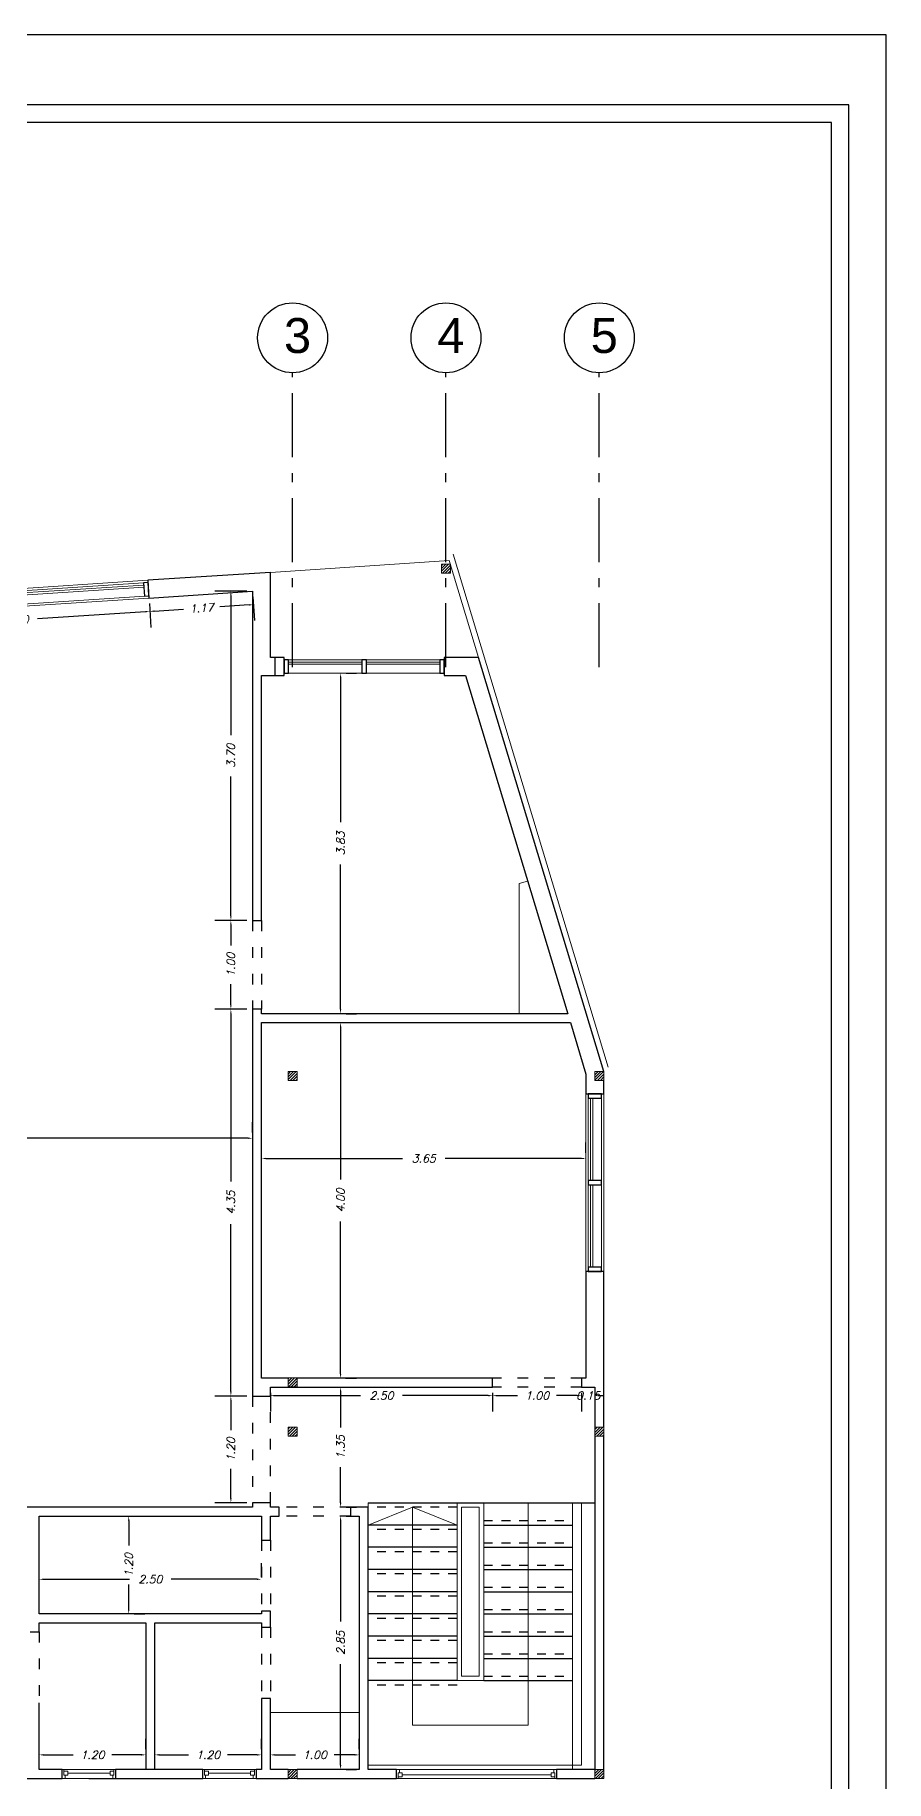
# Model space of a CAD drawing. Header units: millimetres. Extents: x 577 to 2337, y 236 to 943.
# Drawn here: x 2240.68 to 2250.25, y 427.23 to 446.87 of the extents above; entities that cross this region are included whole.
import ezdxf

# ---------------------------------------------------------------- set-up
doc = ezdxf.new("R2010")
doc.units = ezdxf.units.MM
doc.header["$LTSCALE"] = 0.01
for name, pattern in [('ACAD_ISO03W100', [30, 12, -18]), ('ACAD_ISO10W100', [18, 12, -3, 0, -3]), ('Overhead', [0.003969, 0.002381, -0.001587])]:
    doc.linetypes.add(name, pattern=pattern)
for name, color, linetype in [('00-Arm', 7, 'Continuous'), ('01-Plan', 1, 'Continuous'), ('03-Ax', 4, 'Continuous'), ('05-Dim', 5, 'Continuous')]:
    doc.layers.add(name, color=color, linetype=linetype)
for name, color, linetype, lineweight in [('A-AREA', 4, 'Continuous', 9), ('A-FLOR', 192, 'Continuous', 9), ('A-GLAZ', 5, 'Continuous', 9), ('A-GLAZ-CURT', 131, 'Continuous', 9), ('A-GLAZ-CWMG', 4, 'Continuous', 9), ('A-WALL', 1, 'Continuous', 9), ('S-COLS', 255, 'Continuous', 9), ('S-STRS', 31, 'Continuous', 9), ('S-STRS-ANNO', 31, 'Continuous', 9)]:
    doc.layers.add(name, color=color, linetype=linetype, lineweight=lineweight)
doc.styles.get("Standard").update_dxf_attribs({"font": 'italic.shx'})
doc.dimstyles.new('1.100', dxfattribs={"dimtxt": 0.09, "dimasz": 0.05, "dimexe": 0.18, "dimexo": 0.0625, "dimgap": 0.09, "dimtad": 0, "dimzin": 0, "dimdsep": 46, "dimtxsty": 'Standard', "dimcen": 0.09, "dimadec": 0, "dimazin": 0, "dimtfac": 1, "dimtofl": 0, "dimtmove": 0, "dimatfit": 3, "dimfxl": 1, "dimtolj": 1, "dimtzin": 0, "dimarcsym": 0})

# ---------------------------------------------------------------- blocks, each defined once
blk = doc.blocks.new('M_Concrete-Square-Column - 300 x 300mm-365404-Level 2')
h = blk.add_hatch()
h.set_pattern_fill('ANSI31', color=5, scale=0.007)
h.paths.add_polyline_path([(0.05, 0.05), (-0.05, 0.05), (-0.05, -0.05), (0.05, -0.05)])
at = {"layer": 'S-COLS', "color": 7}
for p, q in [((0.05, 0.05), (-0.05, 0.05)), ((-0.05, 0.05), (-0.05, -0.05)), ((0.05, -0.05), (0.05, 0.05)), ((-0.05, -0.05), (0.05, -0.05))]:
    blk.add_line(p, q, dxfattribs=at)
blk = doc.blocks.new('System Panel - Glazed-371328-Level 2')
at = {"layer": 'A-GLAZ-CURT', "lineweight": 18}
for p, q in [((0.4625, -0.0245), (-0.4625, -0.0245)), ((-0.4625, -0.0245), (-0.4625, -0.0495)), ((-0.4625, -0.0495), (0.4625, -0.0495)), ((0.4625, -0.0495), (0.4625, -0.0245))]:
    blk.add_line(p, q, dxfattribs=at)
blk = doc.blocks.new('Rectangular Mullion - 50 x 150mm-371327-Level 2')
at = {"layer": 'A-GLAZ-CWMG'}
for p, q in [((-1.443, -2.96), (-1.443, -2.035)), ((-1.293, -2.96), (-1.293, -2.035))]:
    blk.add_line(p, q, dxfattribs=at)
blk = doc.blocks.new('Rectangular Mullion - 50 x 150mm-371210-Level 2')
at = {"layer": 'A-GLAZ-CWMG', "lineweight": 25}
for p, q in [((-0.05, 0.075), (0, 0.075)), ((-0.05, -0.075), (-0.05, 0.075)), ((0, 0.075), (0, -0.075)), ((0, -0.075), (-0.05, -0.075))]:
    blk.add_line(p, q, dxfattribs=at)
blk = doc.blocks.new('Rectangular Mullion - 50 x 150mm-371211-Level 2')
at = {"layer": 'A-GLAZ-CWMG', "lineweight": 25}
for p, q in [((0, 0.075), (-0.05, 0.075)), ((-0.05, 0.075), (-0.05, -0.075)), ((0, -0.075), (0, 0.075)), ((-0.05, -0.075), (0, -0.075))]:
    blk.add_line(p, q, dxfattribs=at)
blk = doc.blocks.new('Rectangular Mullion - 50 x 150mm-371208-Level 2')
at = {"layer": 'A-GLAZ-CWMG', "lineweight": 25}
for p, q in [((-0.025, 0.075), (0.025, 0.075)), ((-0.025, -0.075), (-0.025, 0.075)), ((0.025, 0.075), (0.025, -0.075)), ((0.025, -0.075), (-0.025, -0.075))]:
    blk.add_line(p, q, dxfattribs=at)
blk = doc.blocks.new('System Panel - Glazed-371285-Level 2')
at = {"layer": 'A-GLAZ-CURT', "lineweight": 18}
for p, q in [((0.7125, 0.0495), (-0.7125, 0.0495)), ((-0.7125, 0.0495), (-0.7125, 0.0245)), ((-0.7125, 0.0245), (0.7125, 0.0245)), ((0.7125, 0.0245), (0.7125, 0.0495))]:
    blk.add_line(p, q, dxfattribs=at)
blk = doc.blocks.new('Rectangular Mullion - 50 x 150mm-371284-Level 2')
at = {"layer": 'A-GLAZ-CWMG'}
for p, q in [((-7.916, 3.666), (-9.338, 3.573)), ((-7.906, 3.516), (-9.328, 3.423))]:
    blk.add_line(p, q, dxfattribs=at)
blk = doc.blocks.new('Rectangular Mullion - 50 x 150mm-370347-Level 2')
at = {"layer": 'A-GLAZ-CWMG', "lineweight": 25}
for p, q in [((-0.05, 0.075), (0, 0.075)), ((-0.05, -0.075), (-0.05, 0.075)), ((0, 0.075), (0, -0.075)), ((0, -0.075), (-0.05, -0.075))]:
    blk.add_line(p, q, dxfattribs=at)
blk = doc.blocks.new('System Panel - Glazed-386060-Level 2')
at = {"layer": 'A-GLAZ-CURT', "lineweight": 18}
for p, q in [((0.4125, 0.0495), (-0.4125, 0.0495)), ((-0.4125, 0.0495), (-0.4125, 0.0245)), ((-0.4125, 0.0245), (0.4125, 0.0245)), ((0.4125, 0.0245), (0.4125, 0.0495))]:
    blk.add_line(p, q, dxfattribs=at)
blk = doc.blocks.new('Rectangular Mullion - 50 x 150mm-386058-Level 2')
at = {"layer": 'A-GLAZ-CWMG'}
for p, q in [((-3.988, 2.895), (-4.813, 2.895)), ((-3.988, 2.745), (-4.813, 2.745))]:
    blk.add_line(p, q, dxfattribs=at)
blk = doc.blocks.new('Rectangular Mullion - 50 x 150mm-375767-Level 2')
at = {"layer": 'A-GLAZ-CWMG', "lineweight": 25}
for p, q in [((-0.05, 0.075), (0, 0.075)), ((-0.05, -0.075), (-0.05, 0.075)), ((0, 0.075), (0, -0.075)), ((0, -0.075), (-0.05, -0.075))]:
    blk.add_line(p, q, dxfattribs=at)
blk = doc.blocks.new('Rectangular Mullion - 50 x 150mm-375771-Level 2')
at = {"layer": 'A-GLAZ-CWMG', "lineweight": 25}
for p, q in [((0, 0.075), (-0.05, 0.075)), ((-0.05, 0.075), (-0.05, -0.075)), ((0, -0.075), (0, 0.075)), ((-0.05, -0.075), (0, -0.075))]:
    blk.add_line(p, q, dxfattribs=at)
blk = doc.blocks.new('Rectangular Mullion - 50 x 150mm-375761-Level 2')
at = {"layer": 'A-GLAZ-CWMG', "lineweight": 25}
for p, q in [((-0.025, 0.075), (0.025, 0.075)), ((-0.025, -0.075), (-0.025, 0.075)), ((0.025, 0.075), (0.025, -0.075)), ((0.025, -0.075), (-0.025, -0.075))]:
    blk.add_line(p, q, dxfattribs=at)
blk = doc.blocks.new('M_Fixed - 60-386374-Level 2')
at = {"layer": 'A-GLAZ', "lineweight": 18}
for p, q in [((-0.3, 0.063), (-0.281, 0.063)), ((-0.281, 0.063), (-0.281, 0)), ((-0.281, 0.044), (-0.237, 0.044)), ((-0.237, 0.044), (-0.237, 0)), ((-0.237, 0.022), (0.237, 0.022)), ((0.237, 0.044), (0.237, 0)), ((0.281, 0.044), (0.237, 0.044)), ((0.281, 0.063), (0.281, 0)), ((0.299, 0.063), (0.281, 0.063)), ((-0.3, -0.037), (-0.268, -0.037)), ((-0.281, 0), (-0.237, 0)), ((-0.268, 0), (-0.268, -0.037)), ((0.237, 0), (0.281, 0)), ((0.268, 0), (0.268, -0.037)), ((0.3, -0.037), (0.268, -0.037))]:
    blk.add_line(p, q, dxfattribs=at)
blk = doc.blocks.new('M_Fixed - 180-386582-Level 2')
at = {"layer": 'A-GLAZ', "lineweight": 18}
for p, q in [((-0.9, 0.063), (-0.881, 0.063)), ((-0.881, 0.063), (-0.881, 0)), ((-0.881, 0.044), (-0.837, 0.044)), ((-0.837, 0.044), (-0.837, 0)), ((-0.837, 0.022), (0.837, 0.022)), ((0.837, 0.044), (0.837, 0)), ((0.881, 0.044), (0.837, 0.044)), ((0.881, 0.063), (0.881, 0)), ((0.899, 0.063), (0.881, 0.063)), ((-0.9, -0.037), (-0.868, -0.037)), ((-0.881, 0), (-0.837, 0)), ((-0.868, 0), (-0.868, -0.037)), ((0.837, 0), (0.881, 0)), ((0.868, 0), (0.868, -0.037)), ((0.9, -0.037), (0.868, -0.037))]:
    blk.add_line(p, q, dxfattribs=at)
blk = doc.blocks.new('*D601')
at = {"layer": '05-Dim', "color": 0, "lineweight": -2, "transparency": 16777216}
for p, q in [((2241.968, 440.475), (2241.986, 440.207)), ((2238.974, 440.279), (2238.992, 440.011)), ((2239.03, 440.194), (2240.242, 440.273)), ((2241.924, 440.383), (2240.712, 440.304))]:
    blk.add_line(p, q, dxfattribs=at)
at = {"layer": '05-Dim', "color": 0, "transparency": 16777216}
for points in [[(2241.923, 440.391), (2241.924, 440.375), (2241.974, 440.386)], [(2239.03, 440.202), (2239.031, 440.186), (2238.98, 440.191)]]:
    blk.add_solid(points, dxfattribs=at)
at = {"layer": 'Defpoints', "color": 0, "transparency": 16777216}
for p in [(2241.964, 440.537), (2238.97, 440.342), (2241.974, 440.386)]:
    blk.add_point(p, dxfattribs=at)
at = {"layer": '05-Dim', "color": 0, "transparency": 16777216, "insert": (2240.477, 440.289), "char_height": 0.09, "attachment_point": 5, "rotation": 3.7328}
blk.add_mtext('\\A1;3.00', dxfattribs=at)
blk = doc.blocks.new('*D602')
at = {"layer": '05-Dim', "color": 0, "lineweight": -2, "transparency": 16777216}
for p, q in [((2241.968, 440.475), (2241.986, 440.207)), ((2243.133, 440.551), (2243.15, 440.283)), ((2242.024, 440.389), (2242.351, 440.411)), ((2243.089, 440.459), (2242.761, 440.438))]:
    blk.add_line(p, q, dxfattribs=at)
at = {"layer": '05-Dim', "color": 0, "transparency": 16777216}
for points in [[(2243.088, 440.467), (2243.089, 440.451), (2243.138, 440.462)], [(2242.023, 440.398), (2242.024, 440.381), (2241.974, 440.386)]]:
    blk.add_solid(points, dxfattribs=at)
at = {"layer": 'Defpoints', "color": 0, "transparency": 16777216}
for p in [(2241.964, 440.537), (2243.129, 440.613), (2243.138, 440.462)]:
    blk.add_point(p, dxfattribs=at)
at = {"layer": '05-Dim', "color": 0, "transparency": 16777216, "insert": (2242.556, 440.424), "char_height": 0.09, "attachment_point": 5, "rotation": 3.7328}
blk.add_mtext('\\A1;1.17', dxfattribs=at)
blk = doc.blocks.new('*D603')
at = {"layer": '05-Dim', "color": 0, "lineweight": -2, "transparency": 16777216}
for p, q in [((2243.066, 440.613), (2242.705, 440.613)), ((2242.885, 440.563), (2242.885, 438.996)), ((2242.885, 436.962), (2242.885, 438.529)), ((2243.066, 436.912), (2242.705, 436.912))]:
    blk.add_line(p, q, dxfattribs=at)
at = {"layer": '05-Dim', "color": 0, "transparency": 16777216}
for points in [[(2242.877, 440.563), (2242.893, 440.563), (2242.885, 440.613)], [(2242.877, 436.962), (2242.893, 436.962), (2242.885, 436.912)]]:
    blk.add_solid(points, dxfattribs=at)
at = {"layer": 'Defpoints', "color": 0, "transparency": 16777216}
for p in [(2243.129, 440.613), (2242.885, 436.912), (2243.129, 436.912)]:
    blk.add_point(p, dxfattribs=at)
at = {"layer": '05-Dim', "color": 0, "transparency": 16777216, "insert": (2242.885, 438.762), "char_height": 0.09, "attachment_point": 5, "rotation": 90}
blk.add_mtext('\\A1;3.70', dxfattribs=at)
blk = doc.blocks.new('*D604')
at = {"layer": '05-Dim', "color": 0, "lineweight": -2, "transparency": 16777216}
for p, q in [((2243.066, 436.912), (2242.705, 436.912)), ((2242.885, 436.862), (2242.885, 436.63)), ((2242.885, 435.962), (2242.885, 436.193)), ((2243.066, 435.912), (2242.705, 435.912))]:
    blk.add_line(p, q, dxfattribs=at)
at = {"layer": '05-Dim', "color": 0, "transparency": 16777216}
for points in [[(2242.877, 436.862), (2242.893, 436.862), (2242.885, 436.912)], [(2242.877, 435.962), (2242.893, 435.962), (2242.885, 435.912)]]:
    blk.add_solid(points, dxfattribs=at)
at = {"layer": 'Defpoints', "color": 0, "transparency": 16777216}
for p in [(2243.129, 436.912), (2242.885, 435.912), (2243.129, 435.912)]:
    blk.add_point(p, dxfattribs=at)
at = {"layer": '05-Dim', "color": 0, "transparency": 16777216, "insert": (2242.885, 436.412), "char_height": 0.09, "attachment_point": 5, "rotation": 90}
blk.add_mtext('\\A1;1.00', dxfattribs=at)
blk = doc.blocks.new('*D605')
at = {"layer": '05-Dim', "color": 0, "lineweight": -2, "transparency": 16777216}
for p, q in [((2243.066, 435.912), (2242.705, 435.912)), ((2242.885, 435.862), (2242.885, 433.977)), ((2242.885, 431.612), (2242.885, 433.497)), ((2243.066, 431.562), (2242.705, 431.562))]:
    blk.add_line(p, q, dxfattribs=at)
at = {"layer": '05-Dim', "color": 0, "transparency": 16777216}
for points in [[(2242.877, 435.862), (2242.893, 435.862), (2242.885, 435.912)], [(2242.877, 431.612), (2242.893, 431.612), (2242.885, 431.562)]]:
    blk.add_solid(points, dxfattribs=at)
at = {"layer": 'Defpoints', "color": 0, "transparency": 16777216}
for p in [(2243.129, 435.912), (2242.885, 431.562), (2243.129, 431.562)]:
    blk.add_point(p, dxfattribs=at)
at = {"layer": '05-Dim', "color": 0, "transparency": 16777216, "insert": (2242.885, 433.737), "char_height": 0.09, "attachment_point": 5, "rotation": 90}
blk.add_mtext('\\A1;4.35', dxfattribs=at)
blk = doc.blocks.new('*D606')
at = {"layer": '05-Dim', "color": 0, "lineweight": -2, "transparency": 16777216}
for p, q in [((2243.066, 431.562), (2242.705, 431.562)), ((2242.885, 431.512), (2242.885, 431.18)), ((2242.885, 430.412), (2242.885, 430.743)), ((2243.066, 430.362), (2242.705, 430.362))]:
    blk.add_line(p, q, dxfattribs=at)
at = {"layer": '05-Dim', "color": 0, "transparency": 16777216}
for points in [[(2242.877, 431.512), (2242.893, 431.512), (2242.885, 431.562)], [(2242.877, 430.412), (2242.893, 430.412), (2242.885, 430.362)]]:
    blk.add_solid(points, dxfattribs=at)
at = {"layer": 'Defpoints', "color": 0, "transparency": 16777216}
for p in [(2243.129, 431.562), (2242.885, 430.362), (2243.129, 430.362)]:
    blk.add_point(p, dxfattribs=at)
at = {"layer": '05-Dim', "color": 0, "transparency": 16777216, "insert": (2242.885, 430.962), "char_height": 0.09, "attachment_point": 5, "rotation": 90}
blk.add_mtext('\\A1;1.20', dxfattribs=at)
blk = doc.blocks.new('*D607')
at = {"layer": '05-Dim', "color": 0, "lineweight": -2, "transparency": 16777216}
for p, q in [((2244.182, 431.662), (2244.299, 431.662)), ((2244.119, 431.612), (2244.119, 431.21)), ((2244.119, 430.362), (2244.119, 430.764)), ((2244.182, 430.312), (2244.299, 430.312))]:
    blk.add_line(p, q, dxfattribs=at)
at = {"layer": '05-Dim', "color": 0, "transparency": 16777216}
for points in [[(2244.111, 431.612), (2244.127, 431.612), (2244.119, 431.662)], [(2244.111, 430.362), (2244.127, 430.362), (2244.119, 430.312)]]:
    blk.add_solid(points, dxfattribs=at)
at = {"layer": 'Defpoints', "color": 0, "transparency": 16777216}
for p in [(2244.119, 431.662), (2244.119, 431.662), (2244.119, 430.312)]:
    blk.add_point(p, dxfattribs=at)
at = {"layer": '05-Dim', "color": 0, "transparency": 16777216, "insert": (2244.119, 430.987), "char_height": 0.09, "attachment_point": 5, "rotation": 90}
blk.add_mtext('\\A1;1.35', dxfattribs=at)
blk = doc.blocks.new('*D608')
at = {"layer": '05-Dim', "color": 0, "lineweight": -2, "transparency": 16777216}
for p, q in [((2244.119, 430.162), (2244.119, 429.027)), ((2244.182, 430.212), (2244.299, 430.212)), ((2244.119, 427.412), (2244.119, 428.547)), ((2244.182, 427.362), (2244.299, 427.362))]:
    blk.add_line(p, q, dxfattribs=at)
at = {"layer": '05-Dim', "color": 0, "transparency": 16777216}
for points in [[(2244.111, 430.162), (2244.127, 430.162), (2244.119, 430.212)], [(2244.111, 427.412), (2244.127, 427.412), (2244.119, 427.362)]]:
    blk.add_solid(points, dxfattribs=at)
at = {"layer": 'Defpoints', "color": 0, "transparency": 16777216}
for p in [(2244.119, 430.212), (2244.119, 427.362), (2244.119, 427.362)]:
    blk.add_point(p, dxfattribs=at)
at = {"layer": '05-Dim', "color": 0, "transparency": 16777216, "insert": (2244.119, 428.787), "char_height": 0.09, "attachment_point": 5, "rotation": 90}
blk.add_mtext('\\A1;2.85', dxfattribs=at)
blk = doc.blocks.new('*D609')
at = {"layer": '05-Dim', "color": 0, "lineweight": -2, "transparency": 16777216}
for p, q in [((2243.329, 427.59), (2243.329, 427.707)), ((2244.329, 427.59), (2244.329, 427.707)), ((2243.379, 427.527), (2243.61, 427.527)), ((2244.279, 427.527), (2244.047, 427.527))]:
    blk.add_line(p, q, dxfattribs=at)
at = {"layer": '05-Dim', "color": 0, "transparency": 16777216}
for points in [[(2243.379, 427.536), (2243.379, 427.519), (2243.329, 427.527)], [(2244.279, 427.536), (2244.279, 427.519), (2244.329, 427.527)]]:
    blk.add_solid(points, dxfattribs=at)
at = {"layer": 'Defpoints', "color": 0, "transparency": 16777216}
for p in [(2243.329, 427.527), (2243.329, 427.527), (2244.329, 427.527)]:
    blk.add_point(p, dxfattribs=at)
at = {"layer": '05-Dim', "color": 0, "transparency": 16777216, "insert": (2243.829, 427.527), "char_height": 0.09, "attachment_point": 5}
blk.add_mtext('\\A1;1.00', dxfattribs=at)
blk = doc.blocks.new('*D610')
at = {"layer": '05-Dim', "color": 0, "lineweight": -2, "transparency": 16777216}
for p, q in [((2242.029, 427.59), (2242.029, 427.707)), ((2243.229, 427.59), (2243.229, 427.707)), ((2242.079, 427.527), (2242.41, 427.527)), ((2243.179, 427.527), (2242.847, 427.527))]:
    blk.add_line(p, q, dxfattribs=at)
at = {"layer": '05-Dim', "color": 0, "transparency": 16777216}
for points in [[(2242.079, 427.536), (2242.079, 427.519), (2242.029, 427.527)], [(2243.179, 427.536), (2243.179, 427.519), (2243.229, 427.527)]]:
    blk.add_solid(points, dxfattribs=at)
at = {"layer": 'Defpoints', "color": 0, "transparency": 16777216}
for p in [(2242.029, 427.527), (2242.029, 427.527), (2243.229, 427.527)]:
    blk.add_point(p, dxfattribs=at)
at = {"layer": '05-Dim', "color": 0, "transparency": 16777216, "insert": (2242.629, 427.527), "char_height": 0.09, "attachment_point": 5}
blk.add_mtext('\\A1;1.20', dxfattribs=at)
blk = doc.blocks.new('*D611')
at = {"layer": '05-Dim', "color": 0, "lineweight": -2, "transparency": 16777216}
for p, q in [((2240.729, 427.59), (2240.729, 427.707)), ((2241.929, 427.59), (2241.929, 427.707)), ((2240.779, 427.527), (2241.11, 427.527)), ((2241.879, 427.527), (2241.547, 427.527))]:
    blk.add_line(p, q, dxfattribs=at)
at = {"layer": '05-Dim', "color": 0, "transparency": 16777216}
for points in [[(2240.779, 427.536), (2240.779, 427.519), (2240.729, 427.527)], [(2241.879, 427.536), (2241.879, 427.519), (2241.929, 427.527)]]:
    blk.add_solid(points, dxfattribs=at)
at = {"layer": 'Defpoints', "color": 0, "transparency": 16777216}
for p in [(2240.729, 427.527), (2240.729, 427.527), (2241.929, 427.527)]:
    blk.add_point(p, dxfattribs=at)
at = {"layer": '05-Dim', "color": 0, "transparency": 16777216, "insert": (2241.329, 427.527), "char_height": 0.09, "attachment_point": 5}
blk.add_mtext('\\A1;1.20', dxfattribs=at)
blk = doc.blocks.new('*D614')
at = {"layer": '05-Dim', "color": 0, "lineweight": -2, "transparency": 16777216}
for p, q in [((2241.736, 430.162), (2241.736, 429.88)), ((2241.798, 430.212), (2241.916, 430.212)), ((2241.736, 429.162), (2241.736, 429.443)), ((2241.798, 429.112), (2241.916, 429.112))]:
    blk.add_line(p, q, dxfattribs=at)
at = {"layer": '05-Dim', "color": 0, "transparency": 16777216}
for points in [[(2241.728, 430.162), (2241.744, 430.162), (2241.736, 430.212)], [(2241.728, 429.162), (2241.744, 429.162), (2241.736, 429.112)]]:
    blk.add_solid(points, dxfattribs=at)
at = {"layer": 'Defpoints', "color": 0, "transparency": 16777216}
for p in [(2241.736, 430.212), (2241.736, 429.112), (2241.736, 429.112)]:
    blk.add_point(p, dxfattribs=at)
at = {"layer": '05-Dim', "color": 0, "transparency": 16777216, "insert": (2241.736, 429.662), "char_height": 0.09, "attachment_point": 5, "rotation": 90}
blk.add_mtext('\\A1;1.20', dxfattribs=at)
blk = doc.blocks.new('*D618')
at = {"layer": '05-Dim', "color": 0, "lineweight": -2, "transparency": 16777216}
for p, q in [((2237.379, 434.525), (2237.379, 434.642)), ((2243.129, 434.525), (2243.129, 434.642)), ((2237.429, 434.462), (2240.016, 434.462)), ((2243.079, 434.462), (2240.491, 434.462))]:
    blk.add_line(p, q, dxfattribs=at)
at = {"layer": '05-Dim', "color": 0, "transparency": 16777216}
for points in [[(2237.429, 434.47), (2237.429, 434.454), (2237.379, 434.462)], [(2243.079, 434.47), (2243.079, 434.454), (2243.129, 434.462)]]:
    blk.add_solid(points, dxfattribs=at)
at = {"layer": 'Defpoints', "color": 0, "transparency": 16777216}
for p in [(2237.379, 434.462), (2243.129, 434.462), (2243.129, 434.462)]:
    blk.add_point(p, dxfattribs=at)
at = {"layer": '05-Dim', "color": 0, "transparency": 16777216, "insert": (2240.254, 434.462), "char_height": 0.09, "attachment_point": 5}
blk.add_mtext('\\A1;5.75', dxfattribs=at)
blk = doc.blocks.new('*D619')
at = {"layer": '05-Dim', "color": 0, "lineweight": -2, "transparency": 16777216}
for p, q in [((2243.229, 434.297), (2243.229, 434.414)), ((2246.879, 434.297), (2246.879, 434.414)), ((2243.279, 434.234), (2244.814, 434.234)), ((2246.829, 434.234), (2245.294, 434.234))]:
    blk.add_line(p, q, dxfattribs=at)
at = {"layer": '05-Dim', "color": 0, "transparency": 16777216}
for points in [[(2243.279, 434.242), (2243.279, 434.226), (2243.229, 434.234)], [(2246.829, 434.242), (2246.829, 434.226), (2246.879, 434.234)]]:
    blk.add_solid(points, dxfattribs=at)
at = {"layer": 'Defpoints', "color": 0, "transparency": 16777216}
for p in [(2243.229, 434.234), (2246.879, 434.234), (2246.879, 434.234)]:
    blk.add_point(p, dxfattribs=at)
at = {"layer": '05-Dim', "color": 0, "transparency": 16777216, "insert": (2245.054, 434.234), "char_height": 0.09, "attachment_point": 5}
blk.add_mtext('\\A1;3.65', dxfattribs=at)
blk = doc.blocks.new('*D620')
at = {"layer": '05-Dim', "color": 0, "lineweight": -2, "transparency": 16777216}
for p, q in [((2246.779, 431.567), (2246.729, 431.567)), ((2246.829, 431.599), (2246.829, 431.387)), ((2246.979, 431.599), (2246.979, 431.387)), ((2247.029, 431.567), (2247.079, 431.567))]:
    blk.add_line(p, q, dxfattribs=at)
at = {"layer": '05-Dim', "color": 0, "transparency": 16777216}
for points in [[(2246.779, 431.575), (2246.779, 431.558), (2246.829, 431.567)], [(2247.029, 431.575), (2247.029, 431.558), (2246.979, 431.567)]]:
    blk.add_solid(points, dxfattribs=at)
at = {"layer": 'Defpoints', "color": 0, "transparency": 16777216}
for p in [(2246.829, 431.662), (2246.979, 431.662), (2246.829, 431.567)]:
    blk.add_point(p, dxfattribs=at)
at = {"layer": '05-Dim', "color": 0, "transparency": 16777216, "insert": (2246.904, 431.567), "char_height": 0.09, "attachment_point": 5}
blk.add_mtext('\\A1;0.15', dxfattribs=at)
blk = doc.blocks.new('*D621')
at = {"layer": '05-Dim', "color": 0, "lineweight": -2, "transparency": 16777216}
for p, q in [((2245.829, 431.599), (2245.829, 431.387)), ((2245.879, 431.567), (2246.11, 431.567)), ((2246.779, 431.567), (2246.547, 431.567)), ((2246.829, 431.599), (2246.829, 431.387))]:
    blk.add_line(p, q, dxfattribs=at)
at = {"layer": '05-Dim', "color": 0, "transparency": 16777216}
for points in [[(2245.879, 431.575), (2245.879, 431.558), (2245.829, 431.567)], [(2246.779, 431.575), (2246.779, 431.558), (2246.829, 431.567)]]:
    blk.add_solid(points, dxfattribs=at)
at = {"layer": 'Defpoints', "color": 0, "transparency": 16777216}
for p in [(2245.829, 431.662), (2246.829, 431.662), (2245.829, 431.567)]:
    blk.add_point(p, dxfattribs=at)
at = {"layer": '05-Dim', "color": 0, "transparency": 16777216, "insert": (2246.329, 431.567), "char_height": 0.09, "attachment_point": 5}
blk.add_mtext('\\A1;1.00', dxfattribs=at)
blk = doc.blocks.new('*D622')
at = {"layer": '05-Dim', "color": 0, "lineweight": -2, "transparency": 16777216}
for p, q in [((2243.329, 431.599), (2243.329, 431.387)), ((2243.379, 431.567), (2244.343, 431.567)), ((2245.779, 431.567), (2244.814, 431.567)), ((2245.829, 431.599), (2245.829, 431.387))]:
    blk.add_line(p, q, dxfattribs=at)
at = {"layer": '05-Dim', "color": 0, "transparency": 16777216}
for points in [[(2243.379, 431.575), (2243.379, 431.558), (2243.329, 431.567)], [(2245.779, 431.575), (2245.779, 431.558), (2245.829, 431.567)]]:
    blk.add_solid(points, dxfattribs=at)
at = {"layer": 'Defpoints', "color": 0, "transparency": 16777216}
for p in [(2243.329, 431.662), (2245.829, 431.662), (2243.329, 431.567)]:
    blk.add_point(p, dxfattribs=at)
at = {"layer": '05-Dim', "color": 0, "transparency": 16777216, "insert": (2244.579, 431.567), "char_height": 0.09, "attachment_point": 5}
blk.add_mtext('\\A1;2.50', dxfattribs=at)
blk = doc.blocks.new('*D623')
at = {"layer": '05-Dim', "color": 0, "lineweight": -2, "transparency": 16777216}
for p, q in [((2244.174, 435.762), (2244.299, 435.762)), ((2244.119, 435.712), (2244.119, 433.998)), ((2244.119, 431.812), (2244.119, 433.526)), ((2244.174, 431.762), (2244.299, 431.762))]:
    blk.add_line(p, q, dxfattribs=at)
at = {"layer": '05-Dim', "color": 0, "transparency": 16777216}
for points in [[(2244.111, 435.712), (2244.127, 435.712), (2244.119, 435.762)], [(2244.111, 431.812), (2244.127, 431.812), (2244.119, 431.762)]]:
    blk.add_solid(points, dxfattribs=at)
at = {"layer": 'Defpoints', "color": 0, "transparency": 16777216}
for p in [(2244.111, 435.762), (2244.119, 435.762), (2244.111, 431.762)]:
    blk.add_point(p, dxfattribs=at)
at = {"layer": '05-Dim', "color": 0, "transparency": 16777216, "insert": (2244.119, 433.762), "char_height": 0.09, "attachment_point": 5, "rotation": 90}
blk.add_mtext('\\A1;4.00', dxfattribs=at)
blk = doc.blocks.new('*D624')
at = {"layer": '05-Dim', "color": 0, "lineweight": -2, "transparency": 16777216}
for p, q in [((2244.182, 439.692), (2244.299, 439.692)), ((2244.119, 439.642), (2244.119, 438.015)), ((2244.119, 435.912), (2244.119, 437.539)), ((2244.182, 435.862), (2244.299, 435.862))]:
    blk.add_line(p, q, dxfattribs=at)
at = {"layer": '05-Dim', "color": 0, "transparency": 16777216}
for points in [[(2244.111, 439.642), (2244.127, 439.642), (2244.119, 439.692)], [(2244.111, 435.912), (2244.127, 435.912), (2244.119, 435.862)]]:
    blk.add_solid(points, dxfattribs=at)
at = {"layer": 'Defpoints', "color": 0, "transparency": 16777216}
for p in [(2244.119, 439.692), (2244.119, 439.692), (2244.119, 435.862)]:
    blk.add_point(p, dxfattribs=at)
at = {"layer": '05-Dim', "color": 0, "transparency": 16777216, "insert": (2244.119, 437.777), "char_height": 0.09, "attachment_point": 5, "rotation": 90}
blk.add_mtext('\\A1;3.83', dxfattribs=at)
blk = doc.blocks.new('*D628')
at = {"layer": '05-Dim', "color": 0, "lineweight": -2, "transparency": 16777216}
for p, q in [((2240.729, 429.527), (2240.729, 429.682)), ((2243.229, 429.527), (2243.229, 429.682)), ((2240.779, 429.502), (2241.743, 429.502)), ((2243.179, 429.502), (2242.214, 429.502))]:
    blk.add_line(p, q, dxfattribs=at)
at = {"layer": '05-Dim', "color": 0, "transparency": 16777216}
for points in [[(2240.779, 429.51), (2240.779, 429.494), (2240.729, 429.502)], [(2243.179, 429.51), (2243.179, 429.494), (2243.229, 429.502)]]:
    blk.add_solid(points, dxfattribs=at)
at = {"layer": 'Defpoints', "color": 0, "transparency": 16777216}
for p in [(2243.229, 429.502), (2240.729, 429.464), (2243.229, 429.464)]:
    blk.add_point(p, dxfattribs=at)
at = {"layer": '05-Dim', "color": 0, "transparency": 16777216, "insert": (2241.979, 429.502), "char_height": 0.09, "attachment_point": 5}
blk.add_mtext('\\A1;2.50', dxfattribs=at)

msp = doc.modelspace()

# ---------------------------------------------------------------- linework, layer by layer
at = {"layer": '00-Arm'}
for points in [[(2229.604, 446.87), (2229.604, 417.37), (2250.254, 417.37), (2250.254, 446.87)], [(2230.219, 445.886), (2230.219, 418.353), (2249.639, 418.353), (2249.639, 445.886)]]:
    msp.add_lwpolyline(points, close=True, dxfattribs=at)
at = {"layer": '00-Arm', "color": 4}
msp.add_lwpolyline([(2230.022, 446.083), (2230.022, 418.156), (2249.836, 418.156), (2249.836, 446.083)], close=True, dxfattribs=at)
at = {"layer": '01-Plan', "color": 4, "linetype": 'ACAD_ISO03W100'}
for p, q in [((2243.129, 436.912), (2243.129, 435.912)), ((2243.229, 436.912), (2243.229, 435.912)), ((2246.829, 431.762), (2245.829, 431.762)), ((2246.829, 431.662), (2245.829, 431.662)), ((2243.129, 431.562), (2243.129, 430.362)), ((2243.329, 430.362), (2243.329, 431.562)), ((2244.229, 430.312), (2243.429, 430.312)), ((2244.229, 430.212), (2243.429, 430.212)), ((2243.229, 429.943), (2243.229, 429.143)), ((2243.329, 429.943), (2243.329, 429.143)), ((2240.729, 428.912), (2240.729, 428.112)), ((2243.229, 428.962), (2243.229, 428.162)), ((2243.329, 428.962), (2243.329, 428.162))]:
    msp.add_line(p, q, dxfattribs=at)
at = {"layer": '01-Plan', "color": 4}
for p, q in [((2244.429, 430.362), (2246.979, 430.362)), ((2245.429, 430.112), (2244.429, 430.112)), ((2245.729, 430.112), (2246.729, 430.112)), ((2245.729, 430.112), (2246.729, 430.112)), ((2245.429, 429.862), (2244.429, 429.862)), ((2245.429, 429.862), (2244.429, 429.862)), ((2245.729, 429.862), (2246.729, 429.862)), ((2245.729, 429.862), (2246.729, 429.862)), ((2245.429, 429.612), (2244.429, 429.612)), ((2245.429, 429.612), (2244.429, 429.612)), ((2245.729, 429.612), (2246.729, 429.612)), ((2245.729, 429.612), (2246.729, 429.612)), ((2245.429, 429.362), (2244.429, 429.362)), ((2245.429, 429.362), (2244.429, 429.362)), ((2245.729, 429.362), (2246.729, 429.362)), ((2245.729, 429.362), (2246.729, 429.362)), ((2245.429, 429.112), (2244.429, 429.112)), ((2245.429, 429.112), (2244.429, 429.112)), ((2245.729, 429.112), (2246.729, 429.112)), ((2245.729, 429.112), (2246.729, 429.112)), ((2245.429, 428.862), (2244.429, 428.862)), ((2245.429, 428.862), (2244.429, 428.862)), ((2245.729, 428.862), (2246.729, 428.862)), ((2245.729, 428.862), (2246.729, 428.862)), ((2245.429, 428.612), (2244.429, 428.612)), ((2245.429, 428.612), (2244.429, 428.612)), ((2245.729, 428.612), (2246.729, 428.612)), ((2245.729, 428.612), (2246.729, 428.612)), ((2245.429, 428.362), (2244.429, 428.362)), ((2245.429, 428.362), (2244.429, 428.362)), ((2245.729, 428.362), (2246.729, 428.362)), ((2245.729, 428.362), (2246.729, 428.362))]:
    msp.add_line(p, q, dxfattribs=at)
at = {"layer": '01-Plan', "color": 5, "linetype": 'ACAD_ISO03W100', "ltscale": 0.5}
for p, q in [((2245.429, 430.312), (2244.429, 430.312)), ((2245.429, 430.062), (2244.429, 430.062)), ((2245.729, 430.162), (2246.729, 430.162)), ((2245.729, 429.912), (2246.729, 429.912)), ((2245.429, 429.812), (2244.429, 429.812)), ((2245.429, 429.562), (2244.429, 429.562)), ((2245.729, 429.662), (2246.729, 429.662)), ((2245.429, 429.312), (2244.429, 429.312)), ((2245.729, 429.412), (2246.729, 429.412)), ((2245.729, 429.162), (2246.729, 429.162)), ((2245.429, 429.062), (2244.429, 429.062)), ((2245.729, 428.912), (2246.729, 428.912)), ((2245.429, 428.812), (2244.429, 428.812)), ((2245.429, 428.562), (2244.429, 428.562)), ((2245.729, 428.662), (2246.729, 428.662)), ((2245.429, 428.312), (2244.429, 428.312)), ((2245.729, 428.412), (2246.729, 428.412))]:
    msp.add_line(p, q, dxfattribs=at)
at = {"layer": '03-Ax', "linetype": 'ACAD_ISO10W100', "ltscale": 6}
for p, q in [((2243.579, 439.76), (2243.579, 443.071)), ((2245.304, 439.76), (2245.304, 443.071)), ((2247.029, 439.76), (2247.029, 443.071))]:
    msp.add_line(p, q, dxfattribs=at)
at = {"layer": '03-Ax'}
for centre in [(2243.579, 443.464), (2245.304, 443.464), (2247.029, 443.464)]:
    msp.add_circle(centre, 0.393, dxfattribs=at)
at = {"layer": 'A-AREA'}
for p, q in [((2245.341, 440.958), (2243.329, 440.826)), ((2245.671, 439.867), (2245.341, 440.958)), ((2243.329, 428.002), (2244.329, 428.002))]:
    msp.add_line(p, q, dxfattribs=at)
at = {"layer": 'A-FLOR'}
for p, q in [((2247.129, 435.261), (2245.384, 441.032)), ((2244.429, 430.312), (2244.429, 430.362)), ((2246.829, 427.412), (2244.429, 427.412))]:
    msp.add_line(p, q, dxfattribs=at)
at = {"layer": 'A-FLOR', "color": 5}
msp.add_line((2246.829, 430.362), (2246.829, 427.412), dxfattribs=at)
at = {"layer": 'A-WALL', "color": 4}
for p, q in [((2238.957, 440.541), (2241.951, 440.737)), ((2241.964, 440.537), (2238.97, 440.342)), ((2246.129, 437.325), (2246.222, 437.353)), ((2246.129, 435.862), (2246.129, 437.325)), ((2240.989, 427.362), (2241.589, 427.362)), ((2242.569, 427.362), (2243.169, 427.362)), ((2244.749, 427.362), (2246.549, 427.362)), ((2241.589, 427.262), (2240.989, 427.262)), ((2243.169, 427.262), (2242.569, 427.262)), ((2246.549, 427.262), (2244.749, 427.262))]:
    msp.add_line(p, q, dxfattribs=at)
at = {"layer": 'A-WALL', "lineweight": 25}
for p, q in [((2243.329, 440.826), (2241.951, 440.737)), ((2241.951, 440.737), (2241.964, 440.537)), ((2243.329, 439.867), (2243.329, 440.826)), ((2241.964, 440.537), (2243.129, 440.613)), ((2243.129, 440.613), (2243.129, 436.912)), ((2243.484, 439.867), (2243.329, 439.867)), ((2243.384, 439.667), (2243.384, 439.867)), ((2243.484, 439.667), (2243.484, 439.867)), ((2245.671, 439.867), (2245.284, 439.867)), ((2245.284, 439.867), (2245.284, 439.667)), ((2247.079, 435.212), (2245.671, 439.867)), ((2243.229, 439.667), (2243.484, 439.667)), ((2243.229, 436.912), (2243.229, 439.667)), ((2245.284, 439.667), (2245.523, 439.667)), ((2245.523, 439.667), (2246.673, 435.862)), ((2243.129, 436.912), (2243.229, 436.912)), ((2243.229, 435.912), (2243.129, 435.912)), ((2243.129, 435.912), (2243.129, 431.562)), ((2243.229, 435.862), (2243.229, 435.912)), ((2246.673, 435.862), (2243.229, 435.862)), ((2243.229, 435.762), (2246.703, 435.762)), ((2243.229, 431.762), (2243.229, 435.762)), ((2246.703, 435.762), (2246.879, 435.182)), ((2246.879, 435.182), (2246.879, 434.962)), ((2247.079, 434.962), (2247.079, 435.112)), ((2246.879, 434.962), (2247.079, 434.962)), ((2246.879, 432.962), (2246.879, 431.762)), ((2247.079, 432.962), (2246.879, 432.962)), ((2247.079, 431.212), (2247.079, 432.962)), ((2243.529, 431.762), (2243.229, 431.762)), ((2243.329, 431.662), (2245.829, 431.662)), ((2243.329, 431.562), (2243.329, 431.662)), ((2245.829, 431.762), (2243.629, 431.762)), ((2245.829, 431.662), (2245.829, 431.762)), ((2246.879, 431.762), (2246.829, 431.762)), ((2246.829, 431.762), (2246.829, 431.662)), ((2246.829, 431.662), (2246.979, 431.662)), ((2246.979, 431.662), (2246.979, 431.212)), ((2243.129, 431.562), (2243.329, 431.562)), ((2246.979, 431.112), (2246.979, 427.362)), ((2247.079, 427.362), (2247.079, 431.112)), ((2243.129, 430.312), (2240.579, 430.312)), ((2243.129, 430.362), (2243.129, 430.312)), ((2243.329, 430.362), (2243.129, 430.362)), ((2243.329, 430.312), (2243.329, 430.362)), ((2243.429, 430.312), (2243.329, 430.312)), ((2243.429, 430.212), (2243.429, 430.312)), ((2244.429, 430.312), (2244.229, 430.312)), ((2244.229, 430.312), (2244.229, 430.212)), ((2244.429, 427.362), (2244.429, 430.312)), ((2240.729, 430.212), (2243.229, 430.212)), ((2240.729, 429.112), (2240.729, 430.212)), ((2243.229, 430.212), (2243.229, 429.943)), ((2243.329, 430.212), (2243.429, 430.212)), ((2243.329, 429.943), (2243.329, 430.212)), ((2244.229, 430.212), (2244.329, 430.212)), ((2244.329, 430.212), (2244.329, 427.362)), ((2243.229, 429.943), (2243.329, 429.943)), ((2243.229, 429.112), (2240.729, 429.112)), ((2243.229, 429.143), (2243.229, 429.112)), ((2243.329, 429.143), (2243.229, 429.143)), ((2243.329, 428.962), (2243.329, 429.143)), ((2240.629, 428.912), (2240.729, 428.912)), ((2240.729, 428.912), (2240.729, 429.012)), ((2240.729, 429.012), (2241.929, 429.012)), ((2241.929, 429.012), (2241.929, 427.362)), ((2242.029, 429.012), (2243.229, 429.012)), ((2242.029, 427.362), (2242.029, 429.012)), ((2243.229, 429.012), (2243.229, 428.962)), ((2243.229, 428.962), (2243.329, 428.962)), ((2240.729, 427.362), (2240.729, 428.112)), ((2243.229, 428.162), (2243.229, 427.362)), ((2243.329, 428.162), (2243.229, 428.162)), ((2243.329, 427.362), (2243.329, 428.162)), ((2240.989, 427.362), (2240.729, 427.362)), ((2240.989, 427.262), (2240.989, 427.362)), ((2241.929, 427.362), (2241.589, 427.362)), ((2241.589, 427.362), (2241.589, 427.262)), ((2242.569, 427.362), (2241.729, 427.362)), ((2242.569, 427.262), (2242.569, 427.362)), ((2243.229, 427.362), (2243.169, 427.362)), ((2243.169, 427.362), (2243.169, 427.262)), ((2243.529, 427.362), (2243.329, 427.362)), ((2244.329, 427.362), (2243.629, 427.362)), ((2244.749, 427.362), (2244.429, 427.362)), ((2244.749, 427.262), (2244.749, 427.362)), ((2246.979, 427.362), (2246.549, 427.362)), ((2246.549, 427.362), (2246.549, 427.262)), ((2240.354, 427.262), (2240.989, 427.262)), ((2241.289, 427.262), (2242.569, 427.262)), ((2243.169, 427.262), (2243.529, 427.262)), ((2243.629, 427.262), (2244.749, 427.262)), ((2246.549, 427.262), (2246.979, 427.262))]:
    msp.add_line(p, q, dxfattribs=at)
at = {"layer": 'A-WALL'}
for p, q in [((2246.879, 432.962), (2246.879, 434.962)), ((2247.079, 434.962), (2247.079, 432.962))]:
    msp.add_line(p, q, dxfattribs=at)
at = {"layer": 'S-STRS'}
for p, q in [((2244.429, 430.362), (2244.429, 430.312)), ((2246.729, 430.112), (2246.729, 430.362)), ((2246.729, 429.862), (2246.729, 430.112)), ((2246.729, 429.612), (2246.729, 429.862)), ((2246.729, 429.362), (2246.729, 429.612)), ((2246.729, 429.112), (2246.729, 429.362)), ((2246.729, 428.862), (2246.729, 429.112)), ((2246.729, 428.612), (2246.729, 428.862)), ((2246.729, 428.362), (2246.729, 428.612)), ((2246.729, 427.362), (2246.729, 428.362))]:
    msp.add_line(p, q, dxfattribs=at)
at = {"layer": 'S-STRS', "color": 4}
for p, q in [((2245.429, 430.362), (2245.429, 430.112)), ((2245.729, 430.112), (2245.729, 430.362)), ((2245.429, 430.112), (2245.429, 429.862)), ((2245.729, 429.862), (2245.729, 430.112)), ((2245.429, 429.862), (2245.429, 429.612)), ((2245.729, 429.612), (2245.729, 429.862)), ((2245.429, 429.612), (2245.429, 429.362)), ((2245.729, 429.362), (2245.729, 429.612)), ((2245.429, 429.362), (2245.429, 429.112)), ((2245.729, 429.112), (2245.729, 429.362)), ((2245.429, 429.112), (2245.429, 428.862)), ((2245.729, 428.862), (2245.729, 429.112)), ((2245.429, 428.862), (2245.429, 428.612)), ((2245.729, 428.612), (2245.729, 428.862)), ((2245.429, 428.612), (2245.429, 428.362)), ((2245.729, 428.362), (2245.729, 428.612)), ((2245.729, 428.362), (2245.429, 428.362))]:
    msp.add_line(p, q, dxfattribs=at)
at = {"layer": 'S-STRS', "linetype": 'Overhead'}
msp.add_line((2245.429, 430.112), (2244.429, 430.112), dxfattribs=at)
at = {"layer": 'S-STRS-ANNO', "color": 5}
for p, q in [((2244.929, 430.312), (2244.429, 430.112)), ((2244.929, 430.312), (2244.929, 428.362)), ((2244.929, 430.312), (2245.429, 430.112)), ((2245.479, 430.312), (2245.679, 430.312)), ((2245.479, 430.312), (2245.479, 428.412)), ((2245.679, 428.412), (2245.679, 430.312)), ((2246.229, 430.112), (2246.229, 430.362)), ((2246.229, 429.862), (2246.229, 430.112)), ((2246.229, 429.612), (2246.229, 429.862)), ((2246.229, 429.362), (2246.229, 429.612)), ((2246.229, 429.112), (2246.229, 429.362)), ((2246.229, 428.862), (2246.229, 429.112)), ((2246.229, 428.612), (2246.229, 428.862)), ((2246.229, 428.362), (2246.229, 428.612)), ((2244.929, 428.362), (2244.929, 427.862)), ((2245.679, 428.412), (2245.479, 428.412)), ((2246.229, 427.862), (2246.229, 428.362)), ((2244.929, 427.862), (2246.229, 427.862))]:
    msp.add_line(p, q, dxfattribs=at)

# ---------------------------------------------------------------- block references
at = {"layer": 'A-GLAZ'}
for p in [(2241.289, 427.299), (2242.869, 427.299)]:
    msp.add_blockref('M_Fixed - 60-386374-Level 2', p, dxfattribs=at)
at = {"layer": 'A-GLAZ', "rotation": 180}
msp.add_blockref('M_Fixed - 180-386582-Level 2', (2245.649, 427.325), dxfattribs=at)
at = {"layer": 'A-GLAZ-CURT'}
for name, p, rotation in [('System Panel - Glazed-371285-Level 2', (2241.197, 440.587), 3.73284442818346), ('System Panel - Glazed-371328-Level 2', (2246.979, 434.449), 269.9999999999998), ('System Panel - Glazed-371328-Level 2', (2246.979, 433.474), 269.9999999999998)]:
    msp.add_blockref(name, p, dxfattribs=dict(at, rotation=rotation))
for p in [(2243.946, 439.767), (2244.821, 439.767)]:
    msp.add_blockref('System Panel - Glazed-386060-Level 2', p, dxfattribs=at)
at = {"layer": 'A-GLAZ-CWMG'}
for name, p in [('Rectangular Mullion - 50 x 150mm-371284-Level 2', (2249.819, 437.043)), ('Rectangular Mullion - 50 x 150mm-386058-Level 2', (2248.347, 436.947)), ('Rectangular Mullion - 50 x 150mm-386058-Level 2', (2249.222, 436.947)), ('Rectangular Mullion - 50 x 150mm-371327-Level 2', (2248.347, 436.947)), ('Rectangular Mullion - 50 x 150mm-371327-Level 2', (2248.347, 435.972))]:
    msp.add_blockref(name, p, dxfattribs=at)
at = {"layer": 'A-GLAZ-CWMG', "extrusion": (0, 0, -1)}
for name, p, rotation in [('Rectangular Mullion - 50 x 150mm-370347-Level 2', (-2241.958, 440.637), 176.2671555718165), ('Rectangular Mullion - 50 x 150mm-375761-Level 2', (-2244.384, 439.767), 180), ('Rectangular Mullion - 50 x 150mm-375767-Level 2', (-2245.284, 439.767), 180), ('Rectangular Mullion - 50 x 150mm-371208-Level 2', (-2246.979, 433.962), 270.0000000000002), ('Rectangular Mullion - 50 x 150mm-371210-Level 2', (-2246.979, 432.962), 270.0000000000002)]:
    msp.add_blockref(name, p, dxfattribs=dict(at, rotation=rotation))
at = {"layer": 'A-GLAZ-CWMG'}
for name, p, rotation in [('Rectangular Mullion - 50 x 150mm-375771-Level 2', (2243.484, 439.767), 180), ('Rectangular Mullion - 50 x 150mm-371211-Level 2', (2246.979, 434.962), 89.99999999999982)]:
    msp.add_blockref(name, p, dxfattribs=dict(at, rotation=rotation))
at = {"layer": 'S-COLS', "rotation": 180}
for p in [(2245.304, 440.867), (2243.579, 435.162), (2247.029, 435.162), (2243.579, 431.717), (2243.579, 431.162), (2247.029, 431.162), (2243.579, 427.312), (2247.029, 427.312)]:
    msp.add_blockref('M_Concrete-Square-Column - 300 x 300mm-365404-Level 2', p, dxfattribs=at)

# ---------------------------------------------------------------- texts
at = {"layer": '03-Ax', "char_height": 0.39333, "width": 0.68193, "attachment_point": 1}
for s, insert in [('{\\fArial|b0|i0|c0|p34;3}', (2243.482, 443.686)), ('{\\fArial|b0|i0|c0|p34;4}', (2245.207, 443.686)), ('{\\fArial|b0|i0|c0|p34;5}', (2246.932, 443.686))]:
    msp.add_mtext(s, dxfattribs=dict(at, insert=insert))

# ---------------------------------------------------------------- dimensions: what is measured, and where the dimension line sits
at = {"layer": '05-Dim', "color": 6}
for p1, p2, distance, picture, middle in [((2238.97, 440.342), (2241.964, 440.537), -0.151, '*D601', (2240.477, 440.289)), ((2241.964, 440.537), (2243.129, 440.613), -0.151, '*D602', (2242.556, 440.424)), ((2243.129, 440.613), (2243.129, 436.912), -0.244, '*D603', (2242.885, 438.762)), ((2244.119, 435.862), (2244.119, 439.692), 0, '*D624', (2244.119, 437.777)), ((2243.129, 436.912), (2243.129, 435.912), -0.244, '*D604', (2242.885, 436.412)), ((2243.129, 435.912), (2243.129, 431.562), -0.244, '*D605', (2242.885, 433.737)), ((2244.111, 431.762), (2244.111, 435.762), -0.008, '*D623', (2244.119, 433.762)), ((2237.379, 434.462), (2243.129, 434.462), 0, '*D618', (2240.254, 434.462)), ((2243.229, 434.234), (2246.879, 434.234), 0, '*D619', (2245.054, 434.234)), ((2245.829, 431.662), (2243.329, 431.662), 0.095, '*D622', (2244.579, 431.567)), ((2244.119, 430.312), (2244.119, 431.662), 0, '*D607', (2244.119, 430.987)), ((2246.829, 431.662), (2245.829, 431.662), 0.095, '*D621', (2246.329, 431.567)), ((2243.129, 431.562), (2243.129, 430.362), -0.244, '*D606', (2242.885, 430.962)), ((2244.119, 430.212), (2244.119, 427.362), 0, '*D608', (2244.119, 428.787)), ((2240.729, 429.464), (2243.229, 429.464), 0.038, '*D628', (2241.979, 429.502)), ((2241.929, 427.527), (2240.729, 427.527), 0, '*D611', (2241.329, 427.527)), ((2243.229, 427.527), (2242.029, 427.527), 0, '*D610', (2242.629, 427.527)), ((2244.329, 427.527), (2243.329, 427.527), 0, '*D609', (2243.829, 427.527))]:
    dim = msp.add_aligned_dim(p1=p1, p2=p2, distance=distance, dimstyle='1.100', dxfattribs=at)
    dim.commit()
    dim.dimension.update_dxf_attribs({"geometry": picture, "text_midpoint": middle})
dim = msp.add_linear_dim(base=(2246.829, 431.567), p1=(2246.979, 431.662), p2=(2246.829, 431.662), angle=180, dimstyle='1.100', dxfattribs=at)
dim.commit()
dim.dimension.update_dxf_attribs({"geometry": '*D620', "text_midpoint": (2246.904, 431.567), "dimtype": 161})
dim = msp.add_aligned_dim(p1=(2241.736, 430.212), p2=(2241.736, 429.112), distance=0, text='1.20', dimstyle='1.100', dxfattribs=at)
dim.commit()
dim.dimension.update_dxf_attribs({"geometry": '*D614', "text_midpoint": (2241.736, 429.662)})

doc.saveas('drawing.dxf')
